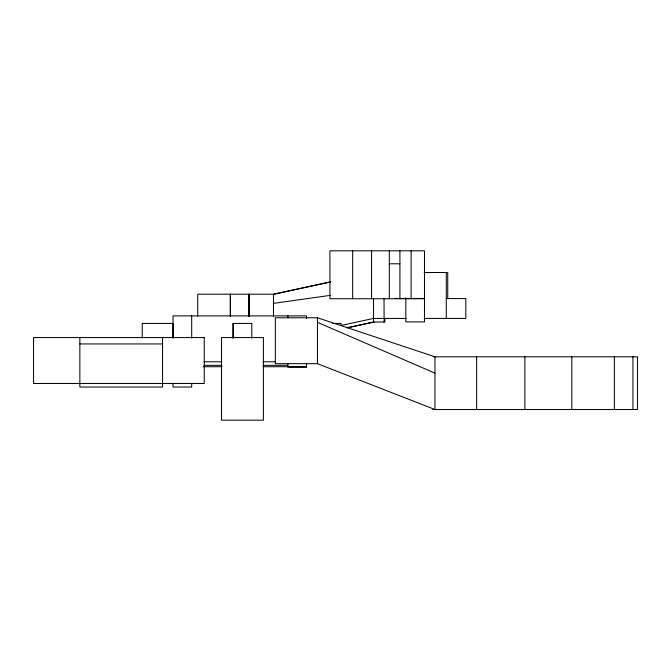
<?xml version="1.0" encoding="UTF-8"?>
<svg xmlns="http://www.w3.org/2000/svg" width="671" height="671" viewBox="0 0 671 671"><rect width="100%" height="100%" fill="white"/><g stroke="black" fill="none" stroke-linecap="round" stroke-linejoin="round"><path stroke-width="1.01" d="M233.114 338.1L233.122 323.439L251.784 323.439M330.635 281.812L273.474 294.2L273.474 316.645M330.275 282.038L274.137 294.2L197.719 294.2L197.719 316.116M340.843 325.519L373.512 318.44L406.114 318.44M346.974 327.767L373.512 322.021L384.86 322.021L384.86 318.44M347.628 327.767L374.175 322.021M273.474 303.376L330.199 295.383M389.323 263.77L399.916 263.77M424.206 272.518L447.733 272.518L447.733 298.57M395.11 298.478L424.491 298.478M446.282 298.57L465.817 298.57L465.817 318.44L424.206 318.44M424.491 298.738L329.922 298.738L329.922 250.82L424.491 250.82L424.491 321.912L405.829 321.912L405.829 297.79M317.458 317.769L275.336 317.769L275.336 363.674L317.458 363.674L434.942 409.52L434.942 356.804L317.458 317.769L317.458 363.674M332.69 323.439L341.053 323.439L341.053 325.51M79.857 343.938L162.558 343.938M433.692 356.804L637.45 356.804L637.45 409.52L432.745 409.52M204.127 361.795L221.732 361.795M263.133 361.795L275.521 361.795M204.127 365.318L221.732 365.318M263.133 365.318L287.901 365.318M203.313 366.718L222.109 366.718M263.133 366.718L306.563 366.718M317.458 322.332L434.942 373.135M632.929 356.804L632.929 409.52M614.376 356.804L614.376 409.52M571.809 356.804L571.809 409.52M524.873 356.804L524.873 409.52M476.636 356.804L476.636 409.52M446.282 272.518L446.282 318.44M411.113 250.82L411.113 298.738M399.916 250.82L399.916 298.738M389.323 250.82L389.323 298.738M384.038 298.612L384.089 322.021M373.512 298.654L373.512 322.021M371.575 250.82L371.575 298.738M352.669 250.82L352.669 298.738M306.563 318.717L306.563 315.882L173.034 315.882L173.034 337.958L173.034 323.439L142.244 323.439L142.244 337.958M306.563 363.556L306.563 367.188L287.901 367.188L287.901 363.556M287.901 315.882L287.901 317.769M251.784 323.439L251.784 338.1M249.126 294.2L249.126 316.267M248.874 294.2L248.874 316.116M233.122 323.439L233.122 338.1M230.463 294.2L230.463 316.267M230.27 294.2L230.27 316.116M191.696 315.882L191.696 337.958M191.696 383.476L191.696 387.041L173.034 387.041L173.034 383.476M162.558 337.563L162.558 387.041L79.857 387.041L79.857 337.563M204.252 337.563L33.55 337.563L33.55 383.476L204.252 383.476L204.252 337.563M263.401 337.563L221.497 337.563L221.497 420.18L263.401 420.18L263.401 337.563"/></g></svg>
